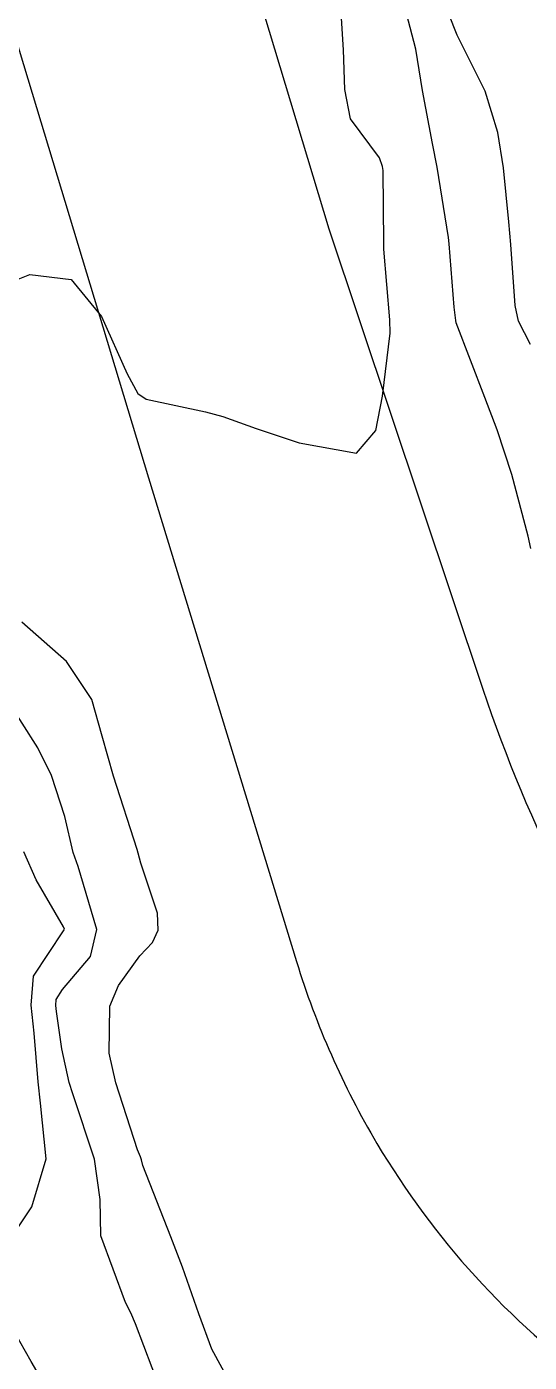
# Model space of a CAD drawing. Header units: metres. Extents: x 298520 to 308411, y 7433745 to 7450750.
# Drawn here: x 302035.34 to 302048.45, y 7441703.4 to 7441738.26 of the extents above; entities that cross this region are included whole.
import ezdxf

# ---------------------------------------------------------------- set-up
doc = ezdxf.new("R2010")
doc.units = ezdxf.units.M
doc.header["$LTSCALE"] = 10
for name, color, linetype in [('Curvas de Nivel 1m', 11, 'Continuous'), ('Curvas de Nivel 5m', 15, 'Continuous'), ('Vias Primárias', 230, 'Continuous')]:
    doc.layers.add(name, color=color, linetype=linetype)

msp = doc.modelspace()

# ---------------------------------------------------------------- linework, layer by layer
at = {"layer": 'Curvas de Nivel 1m', "flags": 128}
for points, elevation in [([(302034.5, 7441731.429), (302035.428, 7441731.796), (302036.502, 7441731.668), (302037.297, 7441730.702), (302037.967, 7441729.198), (302038.239, 7441728.692), (302038.461, 7441728.537), (302040.005, 7441728.213), (302040.457, 7441728.085), (302041.329, 7441727.776), (302042.451, 7441727.402), (302043.946, 7441727.127), (302044.454, 7441727.72), (302044.624, 7441728.618), (302044.828, 7441730.266), (302044.816, 7441730.607), (302044.662, 7441732.458), (302044.656, 7441732.609), (302044.64, 7441734.511), (302044.624, 7441734.609), (302044.545, 7441734.837), (302043.79, 7441735.857), (302043.642, 7441736.624), (302043.607, 7441737.658), (302043.543, 7441738.626)], 744), ([(302048.484, 7441729.969), (302048.17, 7441730.573), (302048.085, 7441730.986), (302047.976, 7441732.575), (302047.925, 7441733.172), (302047.779, 7441734.578), (302047.631, 7441735.501), (302047.307, 7441736.583), (302046.577, 7441738.039), (302046.358, 7441738.592)], 746), ([(302040.765, 7441702.654), (302040.169, 7441703.743), (302039.836, 7441704.665), (302039.406, 7441705.883), (302039.101, 7441706.677), (302038.375, 7441708.543), (302038.337, 7441708.688), (302038.312, 7441708.767), (302038.235, 7441708.945), (302037.671, 7441710.696), (302037.491, 7441711.468), (302037.508, 7441712.698), (302037.741, 7441713.236), (302038.293, 7441714.008), (302038.622, 7441714.361), (302038.769, 7441714.683), (302038.751, 7441715.127), (302038.32, 7441716.428), (302038.253, 7441716.691), (302038.226, 7441716.789), (302037.603, 7441718.698), (302037.315, 7441719.749), (302037.04, 7441720.703), (302036.383, 7441721.697), (302035.213, 7441722.722)], 744), ([(302038.833, 7441702.68), (302038.179, 7441704.406), (302038.063, 7441704.691), (302037.918, 7441704.961), (302037.274, 7441706.699), (302037.261, 7441707.655), (302037.114, 7441708.701), (302036.544, 7441710.413), (302036.452, 7441710.708), (302036.262, 7441711.586), (302036.118, 7441712.559), (302036.099, 7441712.713), (302036.114, 7441712.874), (302036.279, 7441713.13), (302037.003, 7441713.992), (302037.17, 7441714.701), (302036.682, 7441716.344), (302036.552, 7441716.708), (302036.337, 7441717.651), (302035.994, 7441718.714), (302035.637, 7441719.441), (302034.819, 7441720.726)], 743), ([(302034.993, 7441706.728), (302035.473, 7441707.462), (302035.848, 7441708.716), (302035.699, 7441710.169), (302035.639, 7441710.719), (302035.539, 7441711.995), (302035.455, 7441712.722), (302035.522, 7441713.484), (302036.302, 7441714.666), (302036.323, 7441714.689), (302036.327, 7441714.71), (302036.303, 7441714.767), (302035.59, 7441715.995), (302035.27, 7441716.726)], 742), ([(302035.879, 7441702.714), (302035.463, 7441703.421), (302034.72, 7441704.732)], 742)]:
    msp.add_lwpolyline(points, dxfattribs=dict(at, elevation=elevation))
at = {"layer": 'Curvas de Nivel 5m', "elevation": 745, "flags": 128}
msp.add_lwpolyline([(302048.495, 7441724.641), (302048.427, 7441724.961), (302048.003, 7441726.574), (302047.618, 7441727.742), (302047.297, 7441728.582), (302046.55, 7441730.531), (302046.538, 7441730.59), (302046.496, 7441730.938), (302046.367, 7441732.591), (302046.348, 7441732.759), (302046.051, 7441734.595), (302045.932, 7441735.213), (302045.672, 7441736.599), (302045.496, 7441737.679), (302045.255, 7441738.603)], dxfattribs=at)
at = {"layer": 'Vias Primárias'}
for points in [[(302008.41, 7441854.99, -0.051094), (302016.664, 7441829.668), (302023.318, 7441798.903), (302030.987, 7441773.746), (302037.941, 7441749.95), (302040.113, 7441743.314), (302043.229, 7441732.99), (302047.243, 7441720.974, 0.073196), (302052.307, 7441710.966, 0.044886), (302055.825, 7441706.826, 0.229473), (302063.933, 7441704.089, 0.113928), (302067.249, 7441705.309, 0.285589), (302069.736, 7441710.66, -0.003477), (302068.845, 7441718.424), (302065.84, 7441741.739, 0.006082), (302064.74, 7441749.523), (302063.922, 7441769.022), (302064.107, 7441812.517), (302064.216, 7441852.655, 0.064204), (302064.009, 7441862.248, 0.047925), (302060.938, 7441874.499, 0.00133), (302054.695, 7441891.923, 0.026224)], [(302033.52, 7441743.005), (302038.521, 7441726.485), (302042.383, 7441713.863, 0.059547), (302044.481, 7441709.113, 0.102283), (302050.264, 7441702.762, 0.033321), (302056.782, 7441698.661, 0.019833), (302062.44, 7441695.89, -0.013906), (302072.938, 7441690.903, -0.162606), (302079.177, 7441684.56, -0.041135), (302080.632, 7441680.836, 0.048682), (302083.308, 7441674.279), (302088.22, 7441662.746, 0.047328), (302095.736, 7441648.896), (302103.745, 7441635.893, 0.045681)]]:
    msp.add_lwpolyline(points, format="xyb", dxfattribs=at)

doc.saveas('drawing.dxf')
